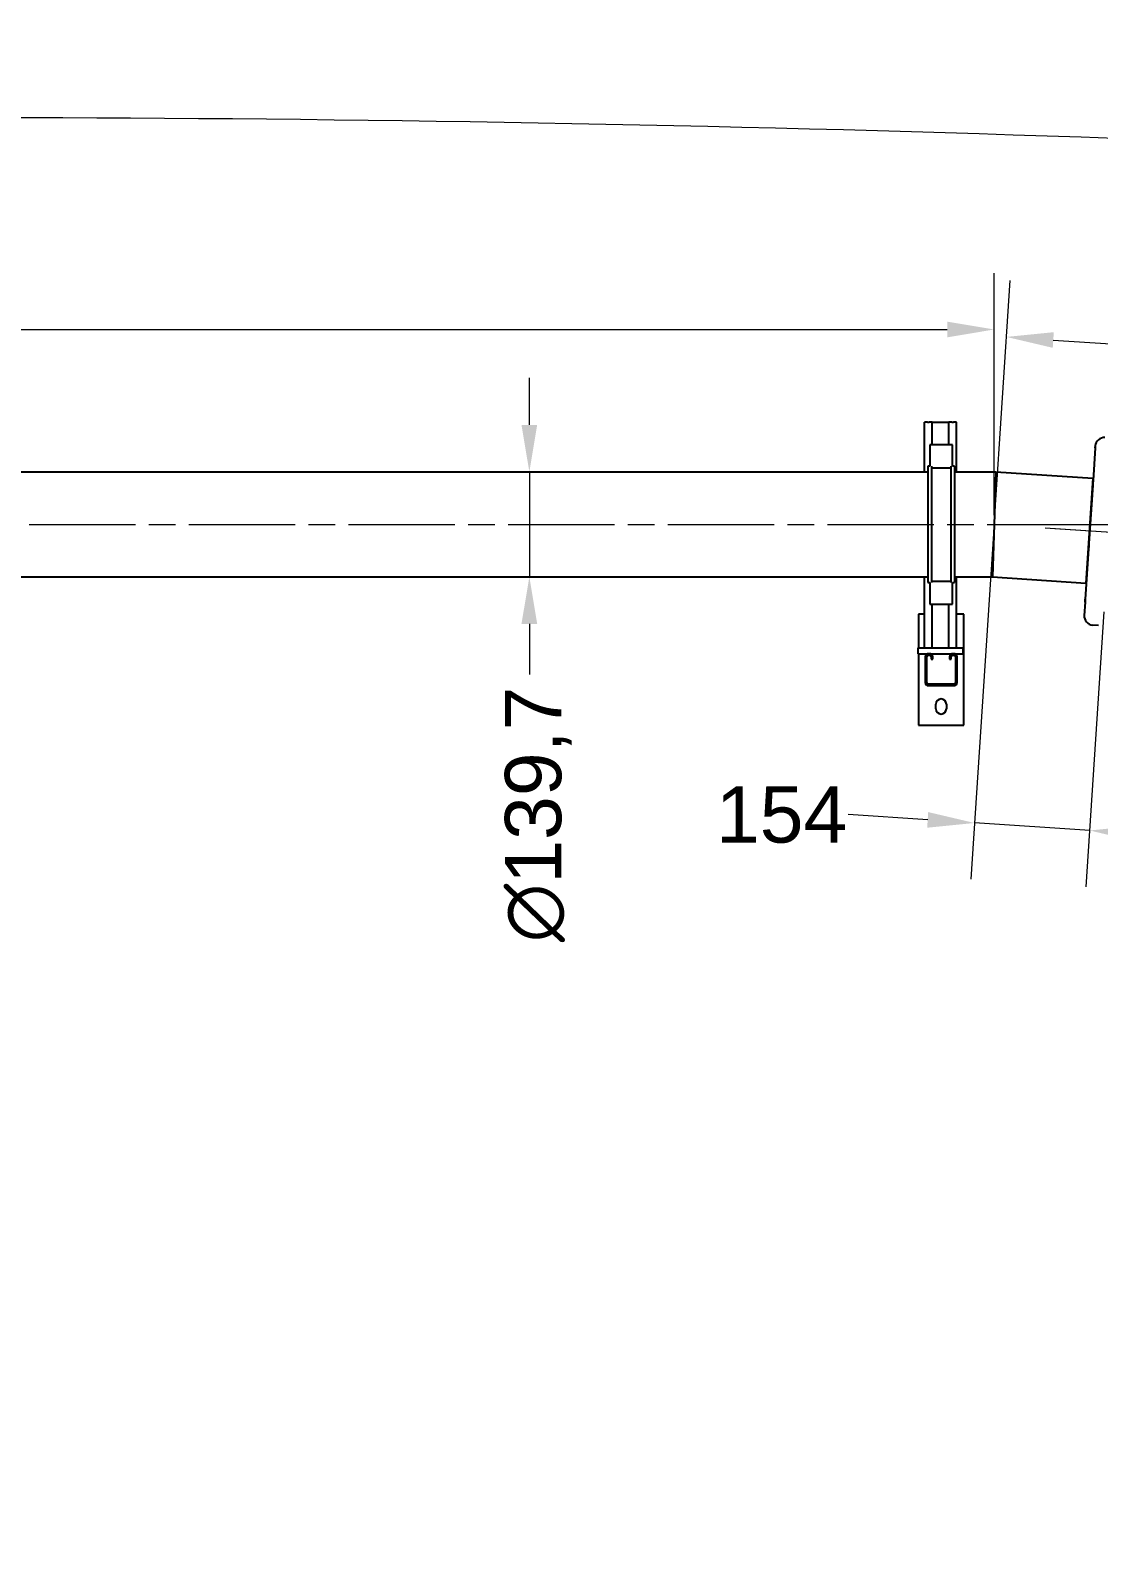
# Model space of a CAD drawing. Header units: millimetres. Extents: x 0 to 10500, y -39653 to 7425.
# Drawn here: x 4100 to 5521, y 3581 to 5604 of the extents above; entities that cross this region are included whole.
import ezdxf

# ---------------------------------------------------------------- set-up
doc = ezdxf.new("R2010")
doc.units = ezdxf.units.MM
doc.header["$LTSCALE"] = 25
doc.linetypes.add('CHAIN', pattern=[0.3543, 0.2362, -0.0295, 0.0591, -0.0295])
for name, color, linetype, lineweight in [('Centerline', 7, 'Continuous', 18), ('Dimension', 7, 'Continuous', 18), ('Visible', 7, 'Continuous', 25)]:
    doc.layers.add(name, color=color, linetype=linetype, lineweight=lineweight)
doc.styles.add('Title', font='arial.ttf')
doc.dimstyles.new('Default - Method 2b', dxfattribs={"dimscale": 25, "dimtxt": 3, "dimasz": 2.5, "dimexe": 3, "dimexo": 0.5, "dimgap": 0.7, "dimtad": 0, "dimtoh": 1, "dimdec": 1, "dimrnd": 1e-08, "dimtxsty": 'Title', "dimcen": 0.09, "dimdle": 10, "dimclrd": 256, "dimclre": 256, "dimclrt": 7, "dimadec": 0, "dimazin": 2, "dimtfac": 0.833333, "dimtdec": 1, "dimtmove": 0, "dimatfit": 3, "dimfxl": 1, "dimtolj": 1, "dimlwd": -1, "dimlwe": -1, "dimarcsym": 0})

# ---------------------------------------------------------------- blocks, each defined once
blk = doc.blocks.new('*D48')
at = {"layer": 'Defpoints', "color": 0, "transparency": 16777216}
for p in [(2977, 5476.9), (1038.6, 4941), (6873, 4755.4), (3961.9, -39652.7)]:
    blk.add_point(p, dxfattribs=at)
at = {"layer": 'Dimension', "transparency": 16777216}
for p, q in [((1037.8, 4953.5), (1004.2, 5465.8)), ((6873.8, 4767.9), (6919.6, 5465.8))]:
    blk.add_line(p, q, dxfattribs=at)
blk.add_arc((3961.9, -39652.7), 45140.3, 86.32872, 93.6713, dxfattribs=at)
for points in [[(1072.1, 5384.6), (1070.8, 5405.4), (1009.1, 5391)], [(6853, 5405.4), (6851.6, 5384.6), (6914.7, 5391)]]:
    blk.add_solid(points, dxfattribs=at)
at = {"layer": 'Dimension', "color": 7, "transparency": 16777216, "insert": (3945.5, 5505.2), "char_height": 75, "attachment_point": 7, "style": 'Title'}
blk.add_mtext('\\A1;8°', dxfattribs=at)
blk = doc.blocks.new('*D49')
at = {"layer": 'Defpoints', "color": 0, "transparency": 16777216}
for p in [(5382.3, 4946.3), (5394.8, 4946.3), (5450.4, 4941.9), (7286.4, 4863.2)]:
    blk.add_point(p, dxfattribs=at)
at = {"layer": 'Dimension', "transparency": 16777216}
for p, q in [((5407.3, 4946.3), (7363.3, 4946.3)), ((5462.9, 4941.1), (7359, 4816.8))]:
    blk.add_line(p, q, dxfattribs=at)
for start, end in [(1.8789, 3.7578), (356.2494, 360), (352.4916, 354.3705)]:
    blk.add_arc((5382.3, 4946.3), 1906, start, end, dxfattribs=at)
for points in [[(7297.7, 5009), (7276.8, 5008.7), (7288.3, 4946.3)], [(7268.7, 4760.2), (7289.4, 4758.5), (7284.2, 4821.7)]]:
    blk.add_solid(points, dxfattribs=at)
at = {"layer": 'Dimension', "color": 7, "transparency": 16777216, "insert": (7306.5, 4844.3), "char_height": 75, "attachment_point": 7, "style": 'Title'}
blk.add_mtext('\\A1;4°', dxfattribs=at)
blk = doc.blocks.new('*D53')
at = {"layer": 'Defpoints', "color": 0, "transparency": 16777216}
for p in [(4763.7, 5016.2), (4763.1, 4876.5), (4763.7, 4876.5)]:
    blk.add_point(p, dxfattribs=at)
at = {"layer": 'Dimension', "transparency": 16777216}
for p, q in [((4763.7, 5078.7), (4763.7, 5141.2)), ((4763.7, 5016.2), (4763.7, 4876.5)), ((4763.7, 4814), (4763.7, 4746.5))]:
    blk.add_line(p, q, dxfattribs=at)
for points in [[(4753.2, 5078.7), (4774.1, 5078.7), (4763.7, 5016.2)], [(4753.2, 4814), (4774.1, 4814), (4763.7, 4876.5)]]:
    blk.add_solid(points, dxfattribs=at)
at = {"layer": 'Dimension', "color": 7, "transparency": 16777216, "insert": (4820.1, 4390.5), "char_height": 75, "attachment_point": 7, "rotation": 90, "style": 'Title'}
blk.add_mtext('\\A1;{\\fAIGDT|b0|i0;\\ln}\\fArial|b0|i0;{\\H75.0000;139,7}', dxfattribs=at)
blk = doc.blocks.new('*D56')
at = {"layer": 'Defpoints', "color": 0, "transparency": 16777216}
for p in [(5398.6, 5195.8), (5382.3, 4946.3), (6885.2, 4941)]:
    blk.add_point(p, dxfattribs=at)
at = {"layer": 'Dimension', "transparency": 16777216}
for p, q in [((5383.1, 4958.8), (5403.5, 5270.7)), ((5461, 5191.7), (6021.2, 5155)), ((6886, 4953.5), (6900.4, 5172.5)), ((6833.1, 5101.8), (6272.9, 5138.5))]:
    blk.add_line(p, q, dxfattribs=at)
for points in [[(5461.7, 5202.1), (5460.3, 5181.3), (5398.6, 5195.8)], [(6833.8, 5112.2), (6832.4, 5091.4), (6895.5, 5097.7)]]:
    blk.add_solid(points, dxfattribs=at)
at = {"layer": 'Dimension', "color": 7, "transparency": 16777216, "insert": (6038.7, 5108.5), "char_height": 75, "attachment_point": 7, "style": 'Title'}
blk.add_mtext('\\A1;1500', dxfattribs=at)
blk = doc.blocks.new('*D57')
at = {"layer": 'Defpoints', "color": 0, "transparency": 16777216}
for p in [(5382.3, 5205.7), (2541.4, 4946.3), (5382.3, 4946.3)]:
    blk.add_point(p, dxfattribs=at)
at = {"layer": 'Dimension', "transparency": 16777216}
for p, q in [((2541.4, 4958.8), (2541.4, 5280.7)), ((5382.3, 4958.8), (5382.3, 5280.7)), ((2603.9, 5205.7), (5319.8, 5205.7))]:
    blk.add_line(p, q, dxfattribs=at)
for points in [[(2603.9, 5216.1), (2603.9, 5195.2), (2541.4, 5205.7)], [(5319.8, 5216.1), (5319.8, 5195.2), (5382.3, 5205.7)]]:
    blk.add_solid(points, dxfattribs=at)
at = {"layer": 'Dimension', "color": 7, "transparency": 16777216, "insert": (3852.5, 5223.2), "char_height": 75, "attachment_point": 7, "style": 'Title'}
blk.add_mtext('\\A1;2841', dxfattribs=at)
blk = doc.blocks.new('*D65')
at = {"layer": 'Defpoints', "color": 0, "transparency": 16777216}
for p in [(5382.3, 4946.3), (5529.3, 4842.5), (5356.2, 4549.1)]:
    blk.add_point(p, dxfattribs=at)
at = {"layer": 'Dimension', "transparency": 16777216}
for p, q in [((5381.4, 4933.9), (5351.3, 4474.3)), ((5528.5, 4830), (5504.5, 4464.2)), ((5293.9, 4553.2), (5187.9, 4560.2)), ((5509.5, 4539.1), (5356.2, 4549.1)), ((5571.8, 4535), (5634.2, 4530.9))]:
    blk.add_line(p, q, dxfattribs=at)
for points in [[(5294.5, 4563.6), (5293.2, 4542.8), (5356.2, 4549.1)], [(5572.5, 4545.4), (5571.1, 4524.6), (5509.5, 4539.1)]]:
    blk.add_solid(points, dxfattribs=at)
at = {"layer": 'Dimension', "color": 7, "transparency": 16777216, "insert": (5012, 4521.9), "char_height": 75, "attachment_point": 7, "style": 'Title'}
blk.add_mtext('\\A1;154', dxfattribs=at)

msp = doc.modelspace()

# ---------------------------------------------------------------- linework, layer by layer
at = {"layer": 'Centerline', "linetype": 'CHAIN', "ltscale": 23.990969}
for p, q in [((3247.97, 4946.35), (5444.76, 4946.35)), ((5450.4, 4941.88), (6943.48, 4844))]:
    msp.add_line(p, q, dxfattribs=at)
at = {"layer": 'Visible'}
for p, q in [((5293.76, 5082.35), (5289.76, 5082.35)), ((5289.76, 5016.2), (5289.76, 5082.35)), ((5293.76, 5082.35), (5295.86, 5082.35)), ((5299.86, 5082.35), (5295.86, 5082.35)), ((5299.86, 5082.35), (5322.16, 5082.35)), ((5299.86, 5052.35), (5299.86, 5082.35)), ((5326.16, 5082.35), (5322.16, 5082.35)), ((5322.16, 5052.35), (5322.16, 5082.35)), ((5326.16, 5082.35), (5328.26, 5082.35)), ((5332.26, 5082.35), (5328.26, 5082.35)), ((5332.26, 5016.2), (5332.26, 5082.35)), ((5296.51, 5052.35), (5296.51, 5023.65)), ((5327.01, 5052.35), (5296.51, 5052.35)), ((5327.01, 5023.65), (5327.01, 5052.35)), ((5516.76, 5048.1), (5513.92, 5004.69)), ((5516.76, 5048.1), (5516.85, 5049.45)), ((5516.94, 5050.76), (5516.85, 5049.45)), ((3310.47, 5016.2), (5294.01, 5016.2)), ((5294.01, 5023.73), (5294.01, 4868.97)), ((5296.51, 5023.73), (5294.01, 5023.73)), ((5299.01, 5023.65), (5299.01, 4869.05)), ((5299.01, 5021.65), (5324.51, 5021.65)), ((5324.51, 5023.65), (5324.51, 4869.05)), ((5329.51, 5023.73), (5327.01, 5023.73)), ((5329.51, 5023.73), (5329.51, 4868.97)), ((5329.51, 5016.2), (5384.54, 5016.2)), ((5384.54, 5016.2), (5382.26, 4946.35)), ((5384.54, 5016.2), (5513.62, 5007.74)), ((5513.62, 5007.74), (5504.48, 4868.34)), ((5513.62, 5007.74), (5504.48, 4868.34)), ((5513.52, 4998.63), (5508.42, 4920.86)), ((5513.52, 4998.63), (5513.92, 5004.69)), ((5514.12, 5007.71), (5513.62, 5007.74)), ((5382.26, 4946.35), (5379.97, 4876.5)), ((5507.95, 4913.65), (5508.42, 4920.86)), ((5507.95, 4913.65), (5503.59, 4847.08)), ((3310.47, 4876.5), (5294.01, 4876.5)), ((5289.76, 4782.35), (5289.76, 4876.5)), ((5329.51, 4876.5), (5379.97, 4876.5)), ((5332.26, 4782.35), (5332.26, 4876.5)), ((5379.97, 4876.5), (5504.48, 4868.34)), ((5294.01, 4868.97), (5296.51, 4868.97)), ((5296.51, 4869.05), (5296.51, 4840.35)), ((5299.01, 4871.05), (5324.51, 4871.05)), ((5327.01, 4840.35), (5327.01, 4869.05)), ((5327.01, 4868.97), (5329.51, 4868.97)), ((5504.98, 4868.31), (5504.48, 4868.34)), ((5296.51, 4840.35), (5327.01, 4840.35)), ((5299.86, 4782.35), (5299.86, 4840.35)), ((5322.16, 4782.35), (5322.16, 4840.35)), ((5503.31, 4842.93), (5502.15, 4825.25)), ((5503.31, 4842.93), (5503.59, 4847.08)), ((5281.76, 4827.1), (5281.76, 4782.35)), ((5289.76, 4827.1), (5281.76, 4827.1)), ((5341.76, 4827.1), (5332.26, 4827.1)), ((5341.76, 4679.1), (5341.76, 4827.1)), ((5521.33, 4811.96), (5513.34, 4812.49)), ((5281.01, 4782.35), (5341.01, 4782.35)), ((5281.01, 4774.35), (5281.01, 4782.35)), ((5281.01, 4774.35), (5294.51, 4774.35)), ((5281.76, 4774.35), (5281.76, 4679.1)), ((5296.61, 4774.35), (5294.51, 4774.35)), ((5296.61, 4774.35), (5326.91, 4774.35)), ((5329.01, 4774.35), (5326.91, 4774.35)), ((5329.01, 4774.35), (5341.01, 4774.35)), ((5341.01, 4774.35), (5341.01, 4782.35)), ((5290.51, 4770.35), (5290.51, 4735.85)), ((5292.51, 4735.85), (5292.51, 4770.35)), ((5294.51, 4772.35), (5296.61, 4772.35)), ((5298.61, 4770.35), (5298.61, 4766.85)), ((5298.61, 4766.85), (5300.61, 4766.85)), ((5300.61, 4766.85), (5300.61, 4770.35)), ((5322.91, 4770.35), (5322.91, 4766.85)), ((5322.91, 4766.85), (5324.91, 4766.85)), ((5324.91, 4766.85), (5324.91, 4770.35)), ((5326.91, 4772.35), (5329.01, 4772.35)), ((5331.01, 4770.35), (5331.01, 4735.85)), ((5333.01, 4735.85), (5333.01, 4770.35)), ((5329.01, 4733.85), (5294.51, 4733.85)), ((5294.51, 4731.85), (5329.01, 4731.85)), ((5304.76, 4701.1), (5304.76, 4707.1)), ((5318.76, 4707.1), (5318.76, 4701.1)), ((5281.76, 4679.1), (5341.76, 4679.1))]:
    msp.add_line(p, q, dxfattribs=at)
for centre, radius, start, end in [((5528.91, 5049.98), 12, 86.24939, 176.24939), ((5514.13, 4824.46), 12, 176.24939, 266.24939), ((5294.51, 4770.35), 4, 90, 180), ((5296.61, 4770.35), 4, 0, 90), ((5326.91, 4770.35), 4, 90, 180), ((5329.01, 4770.35), 4, 0, 90), ((5294.51, 4770.35), 2, 90, 180), ((5296.61, 4770.35), 2, 0, 90), ((5326.91, 4770.35), 2, 90, 180), ((5329.01, 4770.35), 2, 0, 90), ((5294.51, 4735.85), 4, 180, 270), ((5294.51, 4735.85), 2, 180, 270), ((5329.01, 4735.85), 4, 270, 0), ((5329.01, 4735.85), 2, 270, 0), ((5311.76, 4707.1), 7, 0, 180), ((5311.76, 4701.1), 7, 180, 0)]:
    msp.add_arc(centre, radius, start, end, dxfattribs=at)
for points, knots in [([(5516.85, 5049.45), (5516.86, 5049.54), (5516.86, 5049.61), (5516.89, 5049.79), (5516.9, 5049.71), (5516.85, 5049.14), (5516.8, 5048.7), (5516.76, 5048.1)], [-3.61969905, -3.61969905, -3.61969905, -3.61969905, -3.48259137, -3.48259137, -3.04174028, -3.04174028, -2.64266854, -2.64266854, -2.64266854, -2.64266854]), ([(5513.92, 5004.69), (5513.92, 5004.68), (5513.92, 5004.66), (5513.88, 5004.15), (5513.86, 5003.51), (5513.77, 5002.06), (5513.71, 5001.26), (5513.61, 4999.83), (5513.56, 4999.24), (5513.52, 4998.63)], [-2.35538518, -2.35538518, -2.35538518, -2.35538518, -2.34888191, -2.34888191, -2.04388778, -2.04388778, -1.75433311, -1.75433311, -1.56067003, -1.56067003, -1.56067003, -1.56067003]), ([(5508.42, 4920.86), (5508.42, 4920.84), (5508.42, 4920.82), (5508.36, 4919.86), (5508.31, 4918.88), (5508.2, 4917), (5508.13, 4916.1), (5508.02, 4914.68), (5507.98, 4914.15), (5507.95, 4913.65)], [-2.3553859, -2.3553859, -2.3553859, -2.3553859, -2.34903119, -2.34903119, -2.04397145, -2.04397145, -1.75435964, -1.75435964, -1.56067004, -1.56067004, -1.56067004, -1.56067004]), ([(5503.59, 4847.08), (5503.58, 4847.06), (5503.58, 4847.04), (5503.53, 4846.19), (5503.5, 4845.45), (5503.43, 4844.24), (5503.39, 4843.77), (5503.34, 4843.2), (5503.32, 4843.03), (5503.31, 4842.93)], [-2.35538518, -2.35538518, -2.35538518, -2.35538518, -2.34888191, -2.34888191, -2.04388778, -2.04388778, -1.75433311, -1.75433311, -1.56067003, -1.56067003, -1.56067003, -1.56067003])]:
    msp.add_open_spline(points, degree=3, knots=knots, dxfattribs=at)

# ---------------------------------------------------------------- dimensions: what is measured, and where the dimension line sits
at = {"layer": 'Dimension'}
for base, center, p1, p2, override, picture, middle in [((2976.99, 5476.92), (3961.89, -39652.65), (6873.02, 4755.42), (1038.57, 4941.03), {"dimgap": 0.7, "dimtad": 3, "dimtih": 1, "dimadec": 0, "dimtol": 0, "dimlim": 0, "dimtp": 0, "dimtm": 0, "dimtdec": 0}, '*D48', (3989.94, 5487.66)), ((7286.45, 4863.2), (5382.26, 4946.35), (5450.4, 4941.88), (5394.76, 4946.35), {"dimgap": 0.7, "dimtad": 2, "dimtih": 1, "dimadec": 0, "dimtol": 0, "dimlim": 0, "dimtp": 0, "dimtm": 0, "dimtdec": 0}, '*D49', (7287.24, 4883.98))]:
    dim = msp.add_angular_dim_3p(base=base, center=center, p1=p1, p2=p2, dimstyle='Default - Method 2b', override=override, dxfattribs=at)
    dim.commit()
    dim.dimension.update_dxf_attribs({"geometry": picture, "text_midpoint": middle, "dimtype": 165})
for base, p1, angle, override, picture, middle in [((5382.26, 5205.66), (2541.44, 4946.35), 180, {"dimgap": 0.7, "dimtad": 1, "dimtoh": 0, "dimdec": 0, "dimtol": 0, "dimlim": 0, "dimtp": 0, "dimtm": 0, "dimtdec": 1, "dimtofl": 0, "dimatfit": 1}, '*D57', (3957.86, 5205.66)), ((5398.61, 5195.81), (6885.19, 4941.03), 356.24939, {"dimgap": 0.7, "dimtih": 1, "dimdec": 0, "dimtol": 0, "dimlim": 0, "dimtp": 0, "dimtm": 0, "dimtdec": 1, "dimtofl": 0, "dimatfit": 1}, '*D56', (6147.04, 5146.75)), ((5356.22, 4549.12), (5529.34, 4842.51), 356.24939, {"dimgap": 0.7, "dimtih": 1, "dimdec": 0, "dimtol": 0, "dimlim": 0, "dimtp": 0, "dimtm": 0, "dimtdec": 1, "dimtofl": 1, "dimatfit": 1}, '*D65', (5091.19, 4560.16))]:
    dim = msp.add_linear_dim(base=base, p1=p1, p2=(5382.26, 4946.35), angle=angle, dimstyle='Default - Method 2b', override=override, dxfattribs=at)
    dim.commit()
    dim.dimension.update_dxf_attribs({"geometry": picture, "text_midpoint": middle, "dimtype": 160})
dim = msp.add_linear_dim(base=(4763.66, 4876.5), p1=(4763.66, 5016.2), p2=(4763.15, 4876.5), angle=90, text='{\\fAIGDT|b0|i0;\\ln}\\fArial|b0|i0;{\\H75.0000;<>}', dimstyle='Default - Method 2b', override={"dimgap": 0.7, "dimtoh": 0, "dimdec": 1, "dimse1": 1, "dimse2": 1, "dimtol": 0, "dimlim": 0, "dimtp": 0, "dimtm": 0, "dimtdec": 1, "dimtofl": 1, "dimatfit": 1}, dxfattribs=at)
dim.commit()
dim.dimension.update_dxf_attribs({"geometry": '*D53', "text_midpoint": (4763.66, 4559.77), "dimtype": 160})

doc.saveas('drawing.dxf')
